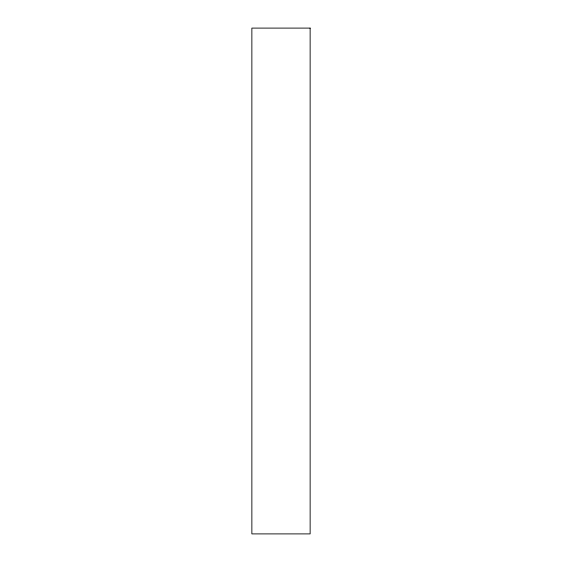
<?xml version="1.0" encoding="UTF-8"?>
<svg xmlns="http://www.w3.org/2000/svg" width="562" height="562" viewBox="0 0 562 562"><rect width="100%" height="100%" fill="white"/><g stroke="black" fill="none" stroke-linecap="round" stroke-linejoin="round"><path stroke-width="0.84" d="M310.133 28.1L251.867 28.1L251.867 533.9L310.133 533.9L310.133 28.1"/></g></svg>
